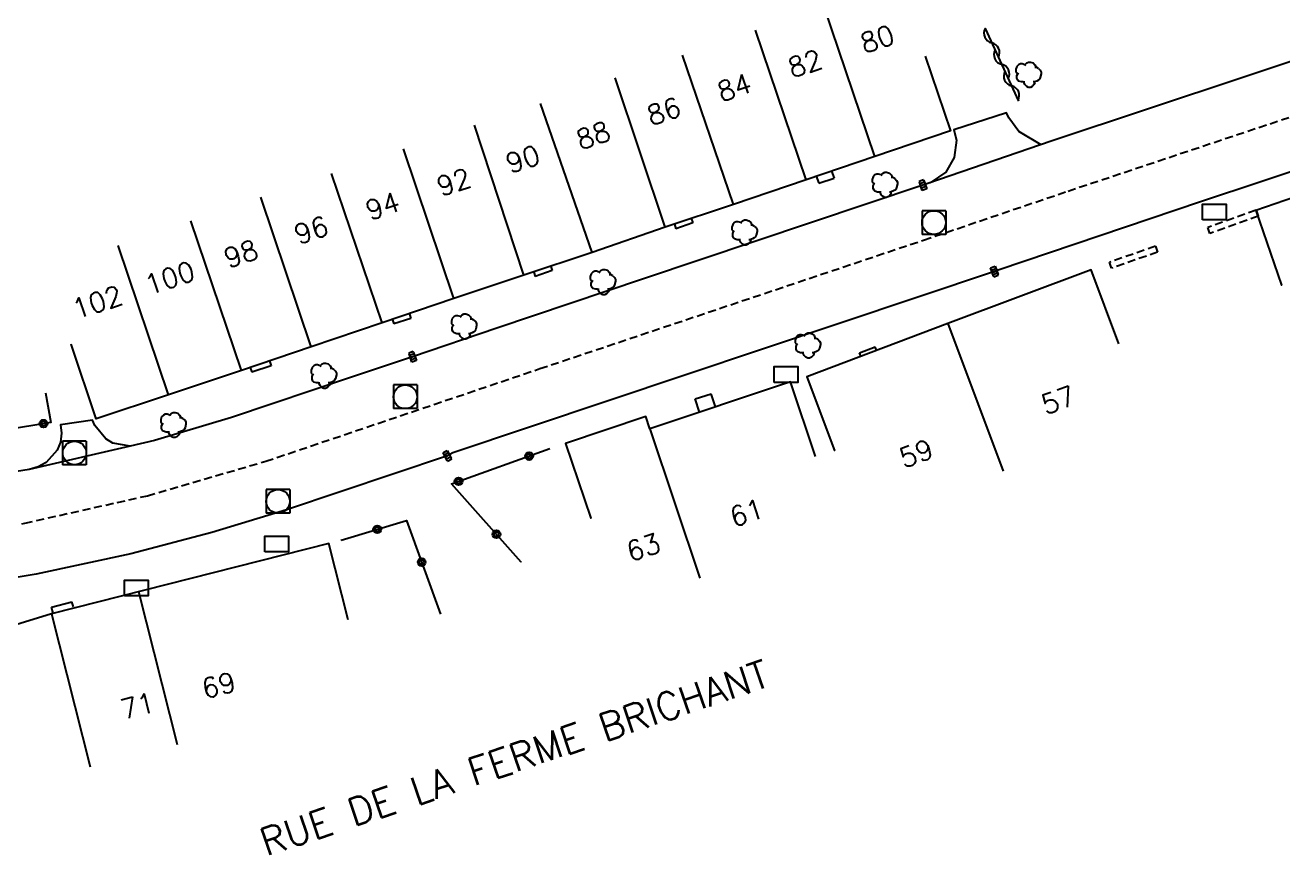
# Model space of a CAD drawing. Header units: millimetres. Extents: x 134000 to 135000, y 131000 to 132000.
# Drawn here: x 134215.9 to 134295.6, y 131293.4 to 131346 of the extents above; entities that cross this region are included whole.
import ezdxf
from ezdxf.enums import TextEntityAlignment as Align

# ---------------------------------------------------------------- set-up
doc = ezdxf.new("R2010")
doc.units = ezdxf.units.MM
doc.linetypes.add('DASHED', pattern=[0.75, 0.5, -0.25])
doc.layers.get('0').update_dxf_attribs({"linetype": 'CONTINUOUS'})
for name, color, linetype in [('W0001', 6, 'DASHED'), ('W0008', 7, 'CONTINUOUS'), ('W0100', 7, 'CONTINUOUS'), ('W0105', 7, 'CONTINUOUS'), ('W0112', 1, 'DASHED'), ('W0300', 7, 'CONTINUOUS'), ('W0310', 3, 'CONTINUOUS'), ('W0322', 7, 'CONTINUOUS'), ('W0400', 7, 'CONTINUOUS'), ('W0420', 7, 'CONTINUOUS'), ('W0989', 7, 'CONTINUOUS'), ('W0991', 7, 'CONTINUOUS'), ('W1102', 7, 'CONTINUOUS'), ('W1471', 7, 'CONTINUOUS')]:
    doc.layers.add(name, color=color, linetype=linetype)
doc.styles.get("Standard").update_dxf_attribs({"font": 'romans.shx', "width": 0.85})

# ---------------------------------------------------------------- blocks, each defined once
blk = doc.blocks.new('T1471')
at = {"color": 0, "linetype": 'Continuous', "flags": 128}
blk.add_lwpolyline([(-0.75, -0.5), (-0.75, 0.5), (0.75, 0.5), (0.75, -0.5), (-0.75, -0.5)], dxfattribs=at)
blk = doc.blocks.new('T400')
for p, q in [((-0.15, 0.3), (0.15, 0.3)), ((-0.15, -0.25), (-0.15, 0.3)), ((-0.15, 0.15), (0.15, 0.15)), ((-0.15, 0), (0.15, 0)), ((0.15, 0.3), (0.15, -0.25)), ((-0.15, -0.15), (0.15, -0.15)), ((-0.15, -0.25), (-0.15, -0.3)), ((-0.15, -0.3), (0.15, -0.3)), ((0.15, -0.3), (0.15, -0.25))]:
    blk.add_line(p, q)
blk = doc.blocks.new('T420')
for p, q in [((0.75, 0.75), (-0.75, 0.75)), ((-0.75, 0.75), (-0.75, -0.75)), ((0.75, 0.75), (0.75, -0.75)), ((0.75, -0.75), (-0.75, -0.75))]:
    blk.add_line(p, q)
blk.add_ellipse((0, 0), major_axis=(-0.53, 0.53), ratio=1, start_param=3.926991, end_param=10.210176)
blk = doc.blocks.new('T300')
for p, q in [((-0.171, 0.743), (-0.057, 0.8)), ((-0.057, 0.8), (0.057, 0.8)), ((0.057, 0.8), (0.229, 0.743)), ((-0.8, 0.514), (-0.857, 0.343)), ((-0.857, 0.343), (-0.857, 0.171)), ((-0.857, 0.171), (-0.743, 0.057)), ((-0.686, 0.629), (-0.8, 0.514)), ((-0.8, -0.057), (-0.743, 0.057)), ((-0.743, 0.057), (-0.686, 0.114)), ((-0.571, 0.686), (-0.686, 0.629)), ((-0.457, 0.686), (-0.571, 0.686)), ((-0.286, 0.629), (-0.457, 0.686)), ((-0.286, 0.629), (-0.171, 0.743)), ((-0.229, 0.571), (-0.286, 0.629)), ((0.229, 0.743), (0.343, 0.629)), ((0.343, 0.629), (0.4, 0.514)), ((0.457, 0.457), (0.343, 0.457)), ((0.4, 0.514), (0.4, 0.457)), ((0.571, 0.4), (0.457, 0.457)), ((0.571, 0.4), (0.686, 0.286)), ((0.686, 0.286), (0.743, 0.171)), ((0.743, 0.057), (0.686, -0.171)), ((0.743, 0.171), (0.743, 0.057)), ((-0.8, -0.171), (-0.8, -0.057)), ((-0.8, -0.229), (-0.8, -0.171)), ((-0.743, -0.343), (-0.8, -0.229)), ((-0.686, -0.4), (-0.743, -0.343)), ((-0.514, -0.457), (-0.686, -0.4)), ((-0.4, -0.457), (-0.514, -0.457)), ((-0.4, -0.457), (-0.343, -0.457)), ((-0.343, -0.457), (-0.343, -0.4)), ((-0.343, -0.514), (-0.343, -0.457)), ((-0.286, -0.629), (-0.343, -0.514)), ((-0.171, -0.743), (-0.286, -0.629)), ((-0.057, -0.8), (-0.171, -0.743)), ((0.171, -0.743), (0.057, -0.8)), ((0.229, -0.686), (0.171, -0.743)), ((0.286, -0.457), (0.229, -0.457)), ((0.286, -0.629), (0.229, -0.686)), ((0.457, -0.4), (0.286, -0.457)), ((0.343, -0.514), (0.286, -0.629)), ((0.343, -0.514), (0.343, -0.457)), ((0.571, -0.343), (0.457, -0.4)), ((0.629, -0.286), (0.571, -0.343)), ((0.686, -0.171), (0.629, -0.286)), ((0.057, -0.8), (-0.057, -0.8))]:
    blk.add_line(p, q)
blk = doc.blocks.new('t322o')
at = {"color": 0, "linetype": 'Continuous'}
for radius in [0.25, 0.15]:
    blk.add_circle((0, 0), radius, dxfattribs=at)
blk = doc.blocks.new('t310o')
at = {"color": 0, "linetype": 'Continuous'}
for centre, start, end in [((-0.5, 0.375), 216.8699, 323.1304), ((0.5, -0.375), 36.8699, 143.1303)]:
    blk.add_arc(centre, 0.625, start, end, dxfattribs=at)

msp = doc.modelspace()

# ---------------------------------------------------------------- linework, layer by layer
at = {"layer": 'W0001'}
msp.add_lwpolyline([(134185.95, 131310.013), (134206.77, 131313.026), (134215.866, 131314.458), (134223.624, 131316.2), (134231.125, 131318.382), (134248.498, 131324.25), (134272.81, 131332.4), (134281.962, 131335.506), (134299.532, 131341.367), (134318.308, 131350.726)], dxfattribs=at)
at = {"layer": 'W0008'}
for points in [[(134303.176, 131347.344), (134301.075, 131345.635), (134299.266, 131344.783), (134280.9, 131338.663), (134273.08, 131335.992), (134272.768, 131335.883), (134255.069, 131329.946), (134245.762, 131326.818), (134240.432, 131324.995), (134236.616, 131323.726), (134228.959, 131321.151), (134224.085, 131319.7), (134222.538, 131319.342), (134216.137, 131317.854), (134204.746, 131316.069), (134204.133, 131315.992), (134200.388, 131315.444), (134194.259, 131314.587), (134190.387, 131314.017), (134185.584, 131313.337)], [(134280.255, 131338.443), (134278.84, 131339.29), (134278.201, 131340.151), (134278.071, 131340.464), (134274.727, 131339.389), (134274.888, 131338.739), (134274.755, 131337.644), (134274.222, 131336.701), (134273.225, 131336.036)], [(134301.954, 131338.667), (134290.36, 131334.821), (134277.606, 131330.522), (134277.299, 131330.406), (134242.986, 131318.916), (134242.635, 131318.729), (134232.431, 131315.31), (134227.705, 131313.859), (134222.571, 131312.508), (134216.586, 131311.222), (134212.635, 131310.562), (134207.027, 131309.708)], [(134222.54, 131319.345), (134221.43, 131319.53), (134220.99, 131319.805), (134220.286, 131320.641), (134220.14, 131320.986), (134218.128, 131320.697), (134218.18, 131320.168), (134218.114, 131319.596), (134217.901, 131319.08), (134217.214, 131318.303), (134216.713, 131318.028), (134216.134, 131317.865)]]:
    msp.add_lwpolyline(points, dxfattribs=at)
at = {"layer": 'W0100'}
for points in [[(134272.915, 131344.058), (134274.516, 131339.321), (134269.72, 131337.7), (134265.358, 131336.226), (134260.767, 131334.66), (134256.438, 131333.208), (134251.808, 131331.603), (134247.474, 131330.182), (134243.039, 131328.696), (134238.501, 131327.157), (134234.005, 131325.644), (134229.599, 131324.144), (134224.954, 131322.585), (134220.375, 131321.064), (134218.799, 131325.81), (134218.799, 131325.81), (134218.799, 131325.81), (134218.799, 131325.81), (134218.799, 131325.81), (134218.799, 131325.81), (134218.799, 131325.81), (134218.799, 131325.81), (134218.799, 131325.81), (134218.799, 131325.81), (134218.799, 131325.81), (134218.799, 131325.81), (134218.799, 131325.81), (134218.799, 131325.81), (134218.799, 131325.81), (134218.799, 131325.81), (134218.799, 131325.81), (134218.799, 131325.81), (134218.799, 131325.81), (134218.799, 131325.81), (134218.799, 131325.81), (134218.799, 131325.81), (134218.799, 131325.81), (134218.799, 131325.81), (134218.799, 131325.81), (134218.799, 131325.81), (134218.799, 131325.81), (134218.799, 131325.81), (134218.799, 131325.81), (134218.799, 131325.81), (134218.799, 131325.81), (134218.799, 131325.81), (134218.799, 131325.81), (134218.799, 131325.81), (134218.799, 131325.81), (134218.799, 131325.81), (134218.799, 131325.81), (134218.799, 131325.81), (134218.799, 131325.81), (134218.799, 131325.81), (134218.799, 131325.81), (134218.799, 131325.81), (134218.799, 131325.81), (134218.799, 131325.81), (134218.799, 131325.81), (134218.799, 131325.81), (134218.799, 131325.81), (134218.799, 131325.81), (134218.799, 131325.81), (134218.799, 131325.81), (134218.799, 131325.81), (134218.799, 131325.81), (134218.799, 131325.81), (134218.799, 131325.81), (134218.799, 131325.81), (134218.799, 131325.81), (134218.799, 131325.81), (134218.799, 131325.81), (134218.799, 131325.81), (134218.799, 131325.81), (134218.799, 131325.81), (134218.799, 131325.81), (134218.799, 131325.81), (134218.799, 131325.81), (134218.799, 131325.81), (134218.799, 131325.81), (134218.799, 131325.81), (134218.799, 131325.81), (134218.799, 131325.81), (134218.799, 131325.81), (134218.799, 131325.81), (134218.799, 131325.81), (134218.799, 131325.81), (134218.799, 131325.81), (134218.799, 131325.81), (134218.799, 131325.81), (134218.799, 131325.81), (134218.799, 131325.81), (134218.799, 131325.81), (134218.799, 131325.81), (134218.799, 131325.81), (134218.799, 131325.81), (134218.799, 131325.81), (134218.799, 131325.81), (134218.799, 131325.81), (134218.799, 131325.81), (134218.799, 131325.81), (134218.799, 131325.81), (134218.799, 131325.81), (134218.799, 131325.81), (134218.799, 131325.81), (134218.799, 131325.81), (134218.799, 131325.81), (134218.799, 131325.81), (134218.799, 131325.81), (134218.799, 131325.81), (134218.799, 131325.81), (134218.799, 131325.81), (134218.799, 131325.81), (134218.799, 131325.81), (134218.799, 131325.81), (134218.799, 131325.81), (134218.799, 131325.81), (134218.799, 131325.81), (134218.799, 131325.81), (134218.799, 131325.81)], [(134298.151, 131335.745), (134293.87, 131334.281), (134295.488, 131329.55), (134295.488, 131329.55), (134295.488, 131329.55), (134295.488, 131329.55), (134295.488, 131329.55), (134295.488, 131329.55), (134295.488, 131329.55), (134295.488, 131329.55), (134295.488, 131329.55), (134295.488, 131329.55), (134295.488, 131329.55), (134295.488, 131329.55), (134295.488, 131329.55), (134295.488, 131329.55), (134295.488, 131329.55), (134295.488, 131329.55), (134295.488, 131329.55), (134295.488, 131329.55), (134295.488, 131329.55), (134295.488, 131329.55), (134295.488, 131329.55), (134295.488, 131329.55), (134295.488, 131329.55), (134295.488, 131329.55), (134295.488, 131329.55), (134295.488, 131329.55), (134295.488, 131329.55), (134295.488, 131329.55), (134295.488, 131329.55), (134295.488, 131329.55), (134295.488, 131329.55), (134295.488, 131329.55), (134295.488, 131329.55), (134295.488, 131329.55), (134295.488, 131329.55), (134295.488, 131329.55), (134295.488, 131329.55), (134295.488, 131329.55), (134295.488, 131329.55), (134295.488, 131329.55), (134295.488, 131329.55), (134295.488, 131329.55), (134295.488, 131329.55), (134295.488, 131329.55), (134295.488, 131329.55), (134295.488, 131329.55), (134295.488, 131329.55), (134295.488, 131329.55), (134295.488, 131329.55), (134295.488, 131329.55), (134295.488, 131329.55), (134295.488, 131329.55), (134295.488, 131329.55), (134295.488, 131329.55), (134295.488, 131329.55), (134295.488, 131329.55), (134295.488, 131329.55), (134295.488, 131329.55), (134295.488, 131329.55), (134295.488, 131329.55), (134295.488, 131329.55), (134295.488, 131329.55), (134295.488, 131329.55), (134295.488, 131329.55), (134295.488, 131329.55), (134295.488, 131329.55), (134295.488, 131329.55), (134295.488, 131329.55), (134295.488, 131329.55), (134295.488, 131329.55), (134295.488, 131329.55), (134295.488, 131329.55), (134295.488, 131329.55), (134295.488, 131329.55), (134295.488, 131329.55), (134295.488, 131329.55), (134295.488, 131329.55), (134295.488, 131329.55), (134295.488, 131329.55), (134295.488, 131329.55), (134295.488, 131329.55), (134295.488, 131329.55), (134295.488, 131329.55), (134295.488, 131329.55), (134295.488, 131329.55), (134295.488, 131329.55), (134295.488, 131329.55), (134295.488, 131329.55), (134295.488, 131329.55), (134295.488, 131329.55), (134295.488, 131329.55), (134295.488, 131329.55), (134295.488, 131329.55), (134295.488, 131329.55), (134295.488, 131329.55), (134295.488, 131329.55), (134295.488, 131329.55), (134295.488, 131329.55), (134295.488, 131329.55), (134295.488, 131329.55), (134295.488, 131329.55), (134295.488, 131329.55), (134295.488, 131329.55), (134295.488, 131329.55), (134295.488, 131329.55), (134295.488, 131329.55), (134295.488, 131329.55), (134295.488, 131329.55), (134295.488, 131329.55), (134295.488, 131329.55), (134295.488, 131329.55), (134295.488, 131329.55), (134295.488, 131329.55)], [(134285.176, 131325.831), (134283.423, 131330.513), (134274.341, 131327.112), (134265.402, 131323.739), (134267.168, 131319.061), (134267.168, 131319.061), (134267.168, 131319.061), (134267.168, 131319.061), (134267.168, 131319.061), (134267.168, 131319.061), (134267.168, 131319.061), (134267.168, 131319.061), (134267.168, 131319.061), (134267.168, 131319.061), (134267.168, 131319.061), (134267.168, 131319.061), (134267.168, 131319.061), (134267.168, 131319.061), (134267.168, 131319.061), (134267.168, 131319.061), (134267.168, 131319.061), (134267.168, 131319.061), (134267.168, 131319.061), (134267.168, 131319.061), (134267.168, 131319.061), (134267.168, 131319.061), (134267.168, 131319.061), (134267.168, 131319.061), (134267.168, 131319.061), (134267.168, 131319.061), (134267.168, 131319.061), (134267.168, 131319.061), (134267.168, 131319.061), (134267.168, 131319.061), (134267.168, 131319.061), (134267.168, 131319.061), (134267.168, 131319.061), (134267.168, 131319.061), (134267.168, 131319.061), (134267.168, 131319.061), (134267.168, 131319.061), (134267.168, 131319.061), (134267.168, 131319.061), (134267.168, 131319.061), (134267.168, 131319.061), (134267.168, 131319.061), (134267.168, 131319.061), (134267.168, 131319.061), (134267.168, 131319.061), (134267.168, 131319.061), (134267.168, 131319.061), (134267.168, 131319.061), (134267.168, 131319.061), (134267.168, 131319.061), (134267.168, 131319.061), (134267.168, 131319.061), (134267.168, 131319.061), (134267.168, 131319.061), (134267.168, 131319.061), (134267.168, 131319.061), (134267.168, 131319.061), (134267.168, 131319.061), (134267.168, 131319.061), (134267.168, 131319.061), (134267.168, 131319.061), (134267.168, 131319.061), (134267.168, 131319.061), (134267.168, 131319.061), (134267.168, 131319.061), (134267.168, 131319.061), (134267.168, 131319.061), (134267.168, 131319.061), (134267.168, 131319.061), (134267.168, 131319.061), (134267.168, 131319.061), (134267.168, 131319.061), (134267.168, 131319.061), (134267.168, 131319.061), (134267.168, 131319.061), (134267.168, 131319.061), (134267.168, 131319.061), (134267.168, 131319.061), (134267.168, 131319.061), (134267.168, 131319.061), (134267.168, 131319.061), (134267.168, 131319.061), (134267.168, 131319.061), (134267.168, 131319.061), (134267.168, 131319.061), (134267.168, 131319.061), (134267.168, 131319.061), (134267.168, 131319.061), (134267.168, 131319.061), (134267.168, 131319.061), (134267.168, 131319.061), (134267.168, 131319.061), (134267.168, 131319.061), (134267.168, 131319.061), (134267.168, 131319.061), (134267.168, 131319.061), (134267.168, 131319.061), (134267.168, 131319.061), (134267.168, 131319.061), (134267.168, 131319.061), (134267.168, 131319.061), (134267.168, 131319.061), (134267.168, 131319.061), (134267.168, 131319.061), (134267.168, 131319.061), (134267.168, 131319.061), (134267.168, 131319.061), (134267.168, 131319.061), (134267.168, 131319.061), (134267.168, 131319.061), (134267.168, 131319.061), (134267.168, 131319.061), (134267.168, 131319.061), (134267.168, 131319.061), (134267.168, 131319.061), (134267.168, 131319.061)], [(134265.965, 131318.682), (134264.381, 131323.424), (134255.462, 131320.445), (134255.207, 131321.225), (134250.118, 131319.51), (134251.715, 131314.771), (134251.715, 131314.771), (134251.715, 131314.771), (134251.715, 131314.771), (134251.715, 131314.771), (134251.715, 131314.771), (134251.715, 131314.771), (134251.715, 131314.771), (134251.715, 131314.771), (134251.715, 131314.771), (134251.715, 131314.771), (134251.715, 131314.771), (134251.715, 131314.771), (134251.715, 131314.771), (134251.715, 131314.771), (134251.715, 131314.771), (134251.715, 131314.771), (134251.715, 131314.771), (134251.715, 131314.771), (134251.715, 131314.771), (134251.715, 131314.771), (134251.715, 131314.771), (134251.715, 131314.771), (134251.715, 131314.771), (134251.715, 131314.771), (134251.715, 131314.771), (134251.715, 131314.771), (134251.715, 131314.771), (134251.715, 131314.771), (134251.715, 131314.771), (134251.715, 131314.771), (134251.715, 131314.771), (134251.715, 131314.771), (134251.715, 131314.771), (134251.715, 131314.771), (134251.715, 131314.771), (134251.715, 131314.771), (134251.715, 131314.771), (134251.715, 131314.771), (134251.715, 131314.771), (134251.715, 131314.771), (134251.715, 131314.771), (134251.715, 131314.771), (134251.715, 131314.771), (134251.715, 131314.771), (134251.715, 131314.771), (134251.715, 131314.771), (134251.715, 131314.771), (134251.715, 131314.771), (134251.715, 131314.771), (134251.715, 131314.771), (134251.715, 131314.771), (134251.715, 131314.771), (134251.715, 131314.771), (134251.715, 131314.771), (134251.715, 131314.771), (134251.715, 131314.771), (134251.715, 131314.771), (134251.715, 131314.771), (134251.715, 131314.771), (134251.715, 131314.771), (134251.715, 131314.771), (134251.715, 131314.771), (134251.715, 131314.771), (134251.715, 131314.771), (134251.715, 131314.771), (134251.715, 131314.771), (134251.715, 131314.771), (134251.715, 131314.771), (134251.715, 131314.771), (134251.715, 131314.771), (134251.715, 131314.771), (134251.715, 131314.771), (134251.715, 131314.771), (134251.715, 131314.771), (134251.715, 131314.771), (134251.715, 131314.771), (134251.715, 131314.771), (134251.715, 131314.771), (134251.715, 131314.771), (134251.715, 131314.771), (134251.715, 131314.771), (134251.715, 131314.771), (134251.715, 131314.771), (134251.715, 131314.771), (134251.715, 131314.771), (134251.715, 131314.771), (134251.715, 131314.771), (134251.715, 131314.771), (134251.715, 131314.771), (134251.715, 131314.771), (134251.715, 131314.771), (134251.715, 131314.771), (134251.715, 131314.771), (134251.715, 131314.771), (134251.715, 131314.771), (134251.715, 131314.771), (134251.715, 131314.771), (134251.715, 131314.771), (134251.715, 131314.771), (134251.715, 131314.771), (134251.715, 131314.771), (134251.715, 131314.771), (134251.715, 131314.771), (134251.715, 131314.771), (134251.715, 131314.771), (134251.715, 131314.771), (134251.715, 131314.771), (134251.715, 131314.771), (134251.715, 131314.771), (134251.715, 131314.771), (134251.715, 131314.771), (134251.715, 131314.771), (134251.715, 131314.771), (134251.715, 131314.771)], [(134236.344, 131308.331), (134235.114, 131313.178), (134217.549, 131308.716), (134212.801, 131307.254), (134208.89, 131306.699), (134203.516, 131306.006), (134198.398, 131305.412), (134195.145, 131305.228), (134190.34, 131304.933)]]:
    msp.add_lwpolyline(points, dxfattribs=at)
at = {"layer": 'W0105'}
for p, q in [((134266.978, 131336.773), (134267.135, 131336.321)), ((134266.01, 131336.446), (134266.161, 131336.01)), ((134266.161, 131336.01), (134267.135, 131336.321)), ((134258.088, 131333.78), (134258.187, 131333.496)), ((134257.018, 131333.409), (134257.117, 131333.122)), ((134258.187, 131333.496), (134257.117, 131333.122)), ((134248.111, 131330.357), (134248.198, 131330.098)), ((134249.265, 131330.48), (134248.198, 131330.098)), ((134249.185, 131330.718), (134249.265, 131330.48)), ((134239.16, 131327.353), (134239.246, 131327.096)), ((134240.326, 131327.427), (134239.246, 131327.096)), ((134240.23, 131327.712), (134240.326, 131327.427)), ((134268.75, 131325.247), (134269.749, 131325.625)), ((134269.83, 131325.41), (134269.749, 131325.625)), ((134268.831, 131325.033), (134268.75, 131325.247)), ((134230.144, 131324.327), (134230.244, 131324.028)), ((134231.467, 131324.432), (134230.244, 131324.028)), ((134231.365, 131324.737), (134231.467, 131324.432)), ((134258.328, 131322.338), (134259.342, 131322.65)), ((134259.615, 131321.832), (134259.342, 131322.65)), ((134258.609, 131321.496), (134258.328, 131322.338)), ((134217.546, 131309.135), (134218.846, 131309.476)), ((134217.664, 131308.751), (134217.546, 131309.135)), ((134218.947, 131309.147), (134218.846, 131309.476))]:
    msp.add_line(p, q, dxfattribs=at)
at = {"layer": 'W0112'}
for points in [[(134293.875, 131334.29), (134290.82, 131333.189), (134290.82, 131333.189), (134290.82, 131333.189), (134290.82, 131333.189), (134290.82, 131333.189), (134290.82, 131333.189), (134290.82, 131333.189), (134290.82, 131333.189), (134290.82, 131333.189), (134290.82, 131333.189), (134290.82, 131333.189), (134290.82, 131333.189), (134290.82, 131333.189), (134290.82, 131333.189), (134290.82, 131333.189), (134290.82, 131333.189), (134290.82, 131333.189), (134290.82, 131333.189), (134290.82, 131333.189), (134290.82, 131333.189), (134290.82, 131333.189), (134290.82, 131333.189), (134290.82, 131333.189), (134290.82, 131333.189), (134290.82, 131333.189), (134290.82, 131333.189), (134290.82, 131333.189), (134290.82, 131333.189), (134290.82, 131333.189), (134290.82, 131333.189), (134290.82, 131333.189), (134290.82, 131333.189), (134290.82, 131333.189), (134290.82, 131333.189), (134290.82, 131333.189), (134290.82, 131333.189), (134290.82, 131333.189), (134290.82, 131333.189), (134290.82, 131333.189), (134290.82, 131333.189), (134290.82, 131333.189), (134290.82, 131333.189), (134290.82, 131333.189), (134290.82, 131333.189), (134290.82, 131333.189), (134290.82, 131333.189), (134290.82, 131333.189), (134290.82, 131333.189), (134290.82, 131333.189), (134290.82, 131333.189), (134290.82, 131333.189), (134290.82, 131333.189), (134290.82, 131333.189), (134290.82, 131333.189), (134290.82, 131333.189), (134290.82, 131333.189), (134290.82, 131333.189), (134290.82, 131333.189), (134290.82, 131333.189), (134290.82, 131333.189), (134290.82, 131333.189), (134290.82, 131333.189), (134290.82, 131333.189), (134290.82, 131333.189), (134290.82, 131333.189), (134290.82, 131333.189), (134290.82, 131333.189), (134290.82, 131333.189), (134290.82, 131333.189), (134290.82, 131333.189), (134290.82, 131333.189), (134290.82, 131333.189), (134290.82, 131333.189), (134290.82, 131333.189), (134290.82, 131333.189), (134290.82, 131333.189), (134290.82, 131333.189), (134290.82, 131333.189), (134290.82, 131333.189), (134290.82, 131333.189), (134290.82, 131333.189), (134290.82, 131333.189), (134290.82, 131333.189), (134290.82, 131333.189), (134290.82, 131333.189), (134290.82, 131333.189), (134290.82, 131333.189), (134290.82, 131333.189), (134290.82, 131333.189), (134290.82, 131333.189), (134290.82, 131333.189), (134290.82, 131333.189), (134290.82, 131333.189), (134290.82, 131333.189), (134290.82, 131333.189), (134290.82, 131333.189), (134290.82, 131333.189), (134290.82, 131333.189), (134290.82, 131333.189), (134290.82, 131333.189), (134290.82, 131333.189), (134290.82, 131333.189), (134290.82, 131333.189), (134290.82, 131333.189), (134290.82, 131333.189), (134290.82, 131333.189), (134290.82, 131333.189), (134290.82, 131333.189), (134290.82, 131333.189), (134290.82, 131333.189), (134290.82, 131333.189), (134290.82, 131333.189), (134290.82, 131333.189), (134290.82, 131333.189), (134290.82, 131333.189), (134290.82, 131333.189), (134290.82, 131333.189), (134290.82, 131333.189), (134290.82, 131333.189)], [(134293.875, 131334.29), (134294.011, 131333.914), (134290.956, 131332.813), (134290.82, 131333.189), (134290.82, 131333.189), (134290.82, 131333.189), (134290.82, 131333.189), (134290.82, 131333.189), (134290.82, 131333.189), (134290.82, 131333.189), (134290.82, 131333.189), (134290.82, 131333.189), (134290.82, 131333.189), (134290.82, 131333.189), (134290.82, 131333.189), (134290.82, 131333.189), (134290.82, 131333.189), (134290.82, 131333.189), (134290.82, 131333.189), (134290.82, 131333.189), (134290.82, 131333.189), (134290.82, 131333.189), (134290.82, 131333.189), (134290.82, 131333.189), (134290.82, 131333.189), (134290.82, 131333.189), (134290.82, 131333.189), (134290.82, 131333.189), (134290.82, 131333.189), (134290.82, 131333.189), (134290.82, 131333.189), (134290.82, 131333.189), (134290.82, 131333.189), (134290.82, 131333.189), (134290.82, 131333.189), (134290.82, 131333.189), (134290.82, 131333.189), (134290.82, 131333.189), (134290.82, 131333.189), (134290.82, 131333.189), (134290.82, 131333.189), (134290.82, 131333.189), (134290.82, 131333.189), (134290.82, 131333.189), (134290.82, 131333.189), (134290.82, 131333.189), (134290.82, 131333.189), (134290.82, 131333.189), (134290.82, 131333.189), (134290.82, 131333.189), (134290.82, 131333.189), (134290.82, 131333.189), (134290.82, 131333.189), (134290.82, 131333.189), (134290.82, 131333.189), (134290.82, 131333.189), (134290.82, 131333.189), (134290.82, 131333.189), (134290.82, 131333.189), (134290.82, 131333.189), (134290.82, 131333.189), (134290.82, 131333.189), (134290.82, 131333.189), (134290.82, 131333.189), (134290.82, 131333.189), (134290.82, 131333.189), (134290.82, 131333.189), (134290.82, 131333.189), (134290.82, 131333.189), (134290.82, 131333.189), (134290.82, 131333.189), (134290.82, 131333.189), (134290.82, 131333.189), (134290.82, 131333.189), (134290.82, 131333.189), (134290.82, 131333.189), (134290.82, 131333.189), (134290.82, 131333.189), (134290.82, 131333.189), (134290.82, 131333.189), (134290.82, 131333.189), (134290.82, 131333.189), (134290.82, 131333.189), (134290.82, 131333.189), (134290.82, 131333.189), (134290.82, 131333.189), (134290.82, 131333.189), (134290.82, 131333.189), (134290.82, 131333.189), (134290.82, 131333.189), (134290.82, 131333.189), (134290.82, 131333.189), (134290.82, 131333.189), (134290.82, 131333.189), (134290.82, 131333.189), (134290.82, 131333.189), (134290.82, 131333.189), (134290.82, 131333.189), (134290.82, 131333.189), (134290.82, 131333.189), (134290.82, 131333.189), (134290.82, 131333.189), (134290.82, 131333.189), (134290.82, 131333.189), (134290.82, 131333.189), (134290.82, 131333.189), (134290.82, 131333.189), (134290.82, 131333.189), (134290.82, 131333.189), (134290.82, 131333.189), (134290.82, 131333.189), (134290.82, 131333.189), (134290.82, 131333.189), (134290.82, 131333.189), (134290.82, 131333.189), (134290.82, 131333.189), (134290.82, 131333.189), (134290.82, 131333.189), (134290.82, 131333.189), (134290.82, 131333.189)], [(134287.503, 131332.011), (134284.594, 131330.996), (134284.594, 131330.996), (134284.594, 131330.996), (134284.594, 131330.996), (134284.594, 131330.996), (134284.594, 131330.996), (134284.594, 131330.996), (134284.594, 131330.996), (134284.594, 131330.996), (134284.594, 131330.996), (134284.594, 131330.996), (134284.594, 131330.996), (134284.594, 131330.996), (134284.594, 131330.996), (134284.594, 131330.996), (134284.594, 131330.996), (134284.594, 131330.996), (134284.594, 131330.996), (134284.594, 131330.996), (134284.594, 131330.996), (134284.594, 131330.996), (134284.594, 131330.996), (134284.594, 131330.996), (134284.594, 131330.996), (134284.594, 131330.996), (134284.594, 131330.996), (134284.594, 131330.996), (134284.594, 131330.996), (134284.594, 131330.996), (134284.594, 131330.996), (134284.594, 131330.996), (134284.594, 131330.996), (134284.594, 131330.996), (134284.594, 131330.996), (134284.594, 131330.996), (134284.594, 131330.996), (134284.594, 131330.996), (134284.594, 131330.996), (134284.594, 131330.996), (134284.594, 131330.996), (134284.594, 131330.996), (134284.594, 131330.996), (134284.594, 131330.996), (134284.594, 131330.996), (134284.594, 131330.996), (134284.594, 131330.996), (134284.594, 131330.996), (134284.594, 131330.996), (134284.594, 131330.996), (134284.594, 131330.996), (134284.594, 131330.996), (134284.594, 131330.996), (134284.594, 131330.996), (134284.594, 131330.996), (134284.594, 131330.996), (134284.594, 131330.996), (134284.594, 131330.996), (134284.594, 131330.996), (134284.594, 131330.996), (134284.594, 131330.996), (134284.594, 131330.996), (134284.594, 131330.996), (134284.594, 131330.996), (134284.594, 131330.996), (134284.594, 131330.996), (134284.594, 131330.996), (134284.594, 131330.996), (134284.594, 131330.996), (134284.594, 131330.996), (134284.594, 131330.996), (134284.594, 131330.996), (134284.594, 131330.996), (134284.594, 131330.996), (134284.594, 131330.996), (134284.594, 131330.996), (134284.594, 131330.996), (134284.594, 131330.996), (134284.594, 131330.996), (134284.594, 131330.996), (134284.594, 131330.996), (134284.594, 131330.996), (134284.594, 131330.996), (134284.594, 131330.996), (134284.594, 131330.996), (134284.594, 131330.996), (134284.594, 131330.996), (134284.594, 131330.996), (134284.594, 131330.996), (134284.594, 131330.996), (134284.594, 131330.996), (134284.594, 131330.996), (134284.594, 131330.996), (134284.594, 131330.996), (134284.594, 131330.996), (134284.594, 131330.996), (134284.594, 131330.996), (134284.594, 131330.996), (134284.594, 131330.996), (134284.594, 131330.996), (134284.594, 131330.996), (134284.594, 131330.996), (134284.594, 131330.996), (134284.594, 131330.996), (134284.594, 131330.996), (134284.594, 131330.996), (134284.594, 131330.996), (134284.594, 131330.996), (134284.594, 131330.996), (134284.594, 131330.996), (134284.594, 131330.996), (134284.594, 131330.996), (134284.594, 131330.996), (134284.594, 131330.996), (134284.594, 131330.996), (134284.594, 131330.996), (134284.594, 131330.996), (134284.594, 131330.996), (134284.594, 131330.996), (134284.594, 131330.996)], [(134287.503, 131332.011), (134287.635, 131331.634), (134284.726, 131330.618), (134284.594, 131330.996), (134284.594, 131330.996), (134284.594, 131330.996), (134284.594, 131330.996), (134284.594, 131330.996), (134284.594, 131330.996), (134284.594, 131330.996), (134284.594, 131330.996), (134284.594, 131330.996), (134284.594, 131330.996), (134284.594, 131330.996), (134284.594, 131330.996), (134284.594, 131330.996), (134284.594, 131330.996), (134284.594, 131330.996), (134284.594, 131330.996), (134284.594, 131330.996), (134284.594, 131330.996), (134284.594, 131330.996), (134284.594, 131330.996), (134284.594, 131330.996), (134284.594, 131330.996), (134284.594, 131330.996), (134284.594, 131330.996), (134284.594, 131330.996), (134284.594, 131330.996), (134284.594, 131330.996), (134284.594, 131330.996), (134284.594, 131330.996), (134284.594, 131330.996), (134284.594, 131330.996), (134284.594, 131330.996), (134284.594, 131330.996), (134284.594, 131330.996), (134284.594, 131330.996), (134284.594, 131330.996), (134284.594, 131330.996), (134284.594, 131330.996), (134284.594, 131330.996), (134284.594, 131330.996), (134284.594, 131330.996), (134284.594, 131330.996), (134284.594, 131330.996), (134284.594, 131330.996), (134284.594, 131330.996), (134284.594, 131330.996), (134284.594, 131330.996), (134284.594, 131330.996), (134284.594, 131330.996), (134284.594, 131330.996), (134284.594, 131330.996), (134284.594, 131330.996), (134284.594, 131330.996), (134284.594, 131330.996), (134284.594, 131330.996), (134284.594, 131330.996), (134284.594, 131330.996), (134284.594, 131330.996), (134284.594, 131330.996), (134284.594, 131330.996), (134284.594, 131330.996), (134284.594, 131330.996), (134284.594, 131330.996), (134284.594, 131330.996), (134284.594, 131330.996), (134284.594, 131330.996), (134284.594, 131330.996), (134284.594, 131330.996), (134284.594, 131330.996), (134284.594, 131330.996), (134284.594, 131330.996), (134284.594, 131330.996), (134284.594, 131330.996), (134284.594, 131330.996), (134284.594, 131330.996), (134284.594, 131330.996), (134284.594, 131330.996), (134284.594, 131330.996), (134284.594, 131330.996), (134284.594, 131330.996), (134284.594, 131330.996), (134284.594, 131330.996), (134284.594, 131330.996), (134284.594, 131330.996), (134284.594, 131330.996), (134284.594, 131330.996), (134284.594, 131330.996), (134284.594, 131330.996), (134284.594, 131330.996), (134284.594, 131330.996), (134284.594, 131330.996), (134284.594, 131330.996), (134284.594, 131330.996), (134284.594, 131330.996), (134284.594, 131330.996), (134284.594, 131330.996), (134284.594, 131330.996), (134284.594, 131330.996), (134284.594, 131330.996), (134284.594, 131330.996), (134284.594, 131330.996), (134284.594, 131330.996), (134284.594, 131330.996), (134284.594, 131330.996), (134284.594, 131330.996), (134284.594, 131330.996), (134284.594, 131330.996), (134284.594, 131330.996), (134284.594, 131330.996), (134284.594, 131330.996), (134284.594, 131330.996), (134284.594, 131330.996), (134284.594, 131330.996), (134284.594, 131330.996), (134284.594, 131330.996), (134284.594, 131330.996), (134284.594, 131330.996)]]:
    msp.add_lwpolyline(points, dxfattribs=at)
at = {"layer": 'W0310'}
for points in [[(134276.711, 131345.813), (134276.711, 131345.813), (134276.711, 131345.813), (134276.711, 131345.813), (134276.711, 131345.813), (134276.711, 131345.813), (134276.711, 131345.813), (134276.711, 131345.813), (134276.711, 131345.813), (134276.711, 131345.813), (134276.711, 131345.813), (134276.711, 131345.813), (134276.711, 131345.813), (134276.711, 131345.813), (134276.711, 131345.813), (134276.711, 131345.813), (134276.711, 131345.813), (134276.711, 131345.813), (134276.711, 131345.813), (134276.711, 131345.813), (134276.711, 131345.813), (134276.711, 131345.813), (134276.711, 131345.813), (134276.711, 131345.813), (134276.711, 131345.813), (134276.711, 131345.813), (134276.711, 131345.813), (134276.711, 131345.813), (134276.711, 131345.813), (134276.711, 131345.813), (134276.711, 131345.813), (134276.711, 131345.813), (134276.711, 131345.813), (134276.711, 131345.813), (134276.711, 131345.813), (134276.711, 131345.813), (134276.711, 131345.813), (134276.711, 131345.813), (134276.711, 131345.813), (134276.711, 131345.813), (134276.711, 131345.813), (134276.711, 131345.813), (134276.711, 131345.813), (134276.711, 131345.813), (134276.711, 131345.813), (134276.711, 131345.813), (134276.711, 131345.813), (134276.711, 131345.813), (134276.711, 131345.813), (134276.711, 131345.813), (134276.711, 131345.813), (134276.711, 131345.813), (134276.711, 131345.813), (134276.711, 131345.813), (134276.711, 131345.813), (134276.711, 131345.813), (134276.711, 131345.813), (134276.711, 131345.813), (134276.711, 131345.813), (134276.711, 131345.813), (134276.711, 131345.813), (134276.711, 131345.813), (134276.711, 131345.813), (134276.711, 131345.813), (134276.711, 131345.813), (134276.711, 131345.813), (134276.711, 131345.813), (134276.711, 131345.813), (134276.711, 131345.813), (134276.711, 131345.813), (134276.711, 131345.813), (134276.711, 131345.813), (134276.711, 131345.813), (134276.711, 131345.813), (134276.711, 131345.813), (134276.711, 131345.813), (134276.711, 131345.813), (134276.711, 131345.813), (134276.711, 131345.813), (134276.711, 131345.813), (134276.711, 131345.813), (134276.711, 131345.813), (134276.711, 131345.813), (134276.711, 131345.813), (134276.711, 131345.813), (134276.711, 131345.813), (134276.711, 131345.813), (134276.711, 131345.813), (134276.711, 131345.813), (134276.711, 131345.813), (134276.711, 131345.813), (134276.711, 131345.813), (134276.711, 131345.813), (134276.711, 131345.813), (134276.711, 131345.813), (134276.711, 131345.813), (134276.711, 131345.813), (134276.711, 131345.813), (134276.711, 131345.813), (134276.711, 131345.813), (134276.711, 131345.813)], [(134276.711, 131345.813), (134276.711, 131345.813), (134276.711, 131345.813), (134276.711, 131345.813), (134276.711, 131345.813), (134276.711, 131345.813), (134276.711, 131345.813), (134276.711, 131345.813), (134276.711, 131345.813), (134276.711, 131345.813), (134276.711, 131345.813), (134276.711, 131345.813), (134276.711, 131345.813), (134276.711, 131345.813), (134276.711, 131345.813), (134276.711, 131345.813), (134276.711, 131345.813), (134276.711, 131345.813), (134276.711, 131345.813), (134278.822, 131341.213)]]:
    msp.add_lwpolyline(points, dxfattribs=at)
at = {"layer": 'W0322'}
for points in [[(134217.164, 131322.711), (134217.513, 131320.847), (134214.569, 131320.349)], [(134247.318, 131311.98), (134247.318, 131311.98), (134247.318, 131311.98), (134247.318, 131311.98), (134247.318, 131311.98), (134247.318, 131311.98), (134247.318, 131311.98), (134247.318, 131311.98), (134247.318, 131311.98), (134247.318, 131311.98), (134247.318, 131311.98), (134247.318, 131311.98), (134247.318, 131311.98), (134247.318, 131311.98), (134247.318, 131311.98), (134247.318, 131311.98), (134247.318, 131311.98), (134247.318, 131311.98), (134242.898, 131316.951), (134249.126, 131319.18)], [(134235.913, 131313.389), (134235.913, 131313.389), (134235.913, 131313.389), (134235.913, 131313.389), (134235.913, 131313.389), (134235.913, 131313.389), (134235.913, 131313.389), (134235.913, 131313.389), (134235.913, 131313.389), (134235.913, 131313.389), (134235.913, 131313.389), (134235.913, 131313.389), (134235.913, 131313.389), (134235.913, 131313.389), (134235.913, 131313.389), (134235.913, 131313.389), (134235.913, 131313.389), (134235.913, 131313.389), (134240.054, 131314.625), (134242.199, 131308.684)], [(134235.913, 131313.389), (134235.913, 131313.389), (134235.913, 131313.389), (134235.913, 131313.389), (134235.913, 131313.389), (134235.913, 131313.389), (134235.913, 131313.389), (134235.913, 131313.389), (134235.913, 131313.389), (134235.913, 131313.389), (134235.913, 131313.389), (134235.913, 131313.389), (134235.913, 131313.389), (134235.913, 131313.389), (134235.913, 131313.389), (134235.913, 131313.389), (134235.913, 131313.389), (134235.913, 131313.389), (134235.913, 131313.389), (134235.913, 131313.389), (134235.913, 131313.389), (134235.913, 131313.389), (134235.913, 131313.389), (134235.913, 131313.389), (134235.913, 131313.389), (134235.913, 131313.389), (134235.913, 131313.389), (134235.913, 131313.389), (134235.913, 131313.389), (134235.913, 131313.389), (134235.913, 131313.389), (134235.913, 131313.389), (134235.913, 131313.389), (134235.913, 131313.389), (134235.913, 131313.389), (134235.913, 131313.389), (134235.913, 131313.389), (134235.913, 131313.389), (134235.913, 131313.389), (134235.913, 131313.389), (134235.913, 131313.389), (134235.913, 131313.389), (134235.913, 131313.389), (134235.913, 131313.389), (134235.913, 131313.389), (134235.913, 131313.389), (134235.913, 131313.389), (134235.913, 131313.389), (134235.913, 131313.389), (134235.913, 131313.389), (134235.913, 131313.389), (134235.913, 131313.389), (134235.913, 131313.389), (134235.913, 131313.389), (134235.913, 131313.389), (134235.913, 131313.389), (134235.913, 131313.389), (134235.913, 131313.389), (134235.913, 131313.389), (134235.913, 131313.389), (134235.913, 131313.389), (134235.913, 131313.389), (134235.913, 131313.389), (134235.913, 131313.389), (134235.913, 131313.389), (134235.913, 131313.389), (134235.913, 131313.389), (134235.913, 131313.389), (134235.913, 131313.389), (134235.913, 131313.389), (134235.913, 131313.389), (134235.913, 131313.389), (134235.913, 131313.389), (134235.913, 131313.389), (134235.913, 131313.389), (134235.913, 131313.389), (134235.913, 131313.389), (134235.913, 131313.389), (134235.913, 131313.389), (134235.913, 131313.389), (134235.913, 131313.389), (134235.913, 131313.389), (134235.913, 131313.389), (134235.913, 131313.389), (134235.913, 131313.389), (134235.913, 131313.389), (134235.913, 131313.389), (134235.913, 131313.389), (134235.913, 131313.389), (134235.913, 131313.389), (134235.913, 131313.389), (134235.913, 131313.389), (134235.913, 131313.389), (134235.913, 131313.389), (134235.913, 131313.389), (134235.913, 131313.389), (134235.913, 131313.389), (134235.913, 131313.389), (134235.913, 131313.389), (134235.913, 131313.389), (134235.913, 131313.389)], [(134247.318, 131311.98), (134247.318, 131311.98), (134247.318, 131311.98), (134247.318, 131311.98), (134247.318, 131311.98), (134247.318, 131311.98), (134247.318, 131311.98), (134247.318, 131311.98), (134247.318, 131311.98), (134247.318, 131311.98), (134247.318, 131311.98), (134247.318, 131311.98), (134247.318, 131311.98), (134247.318, 131311.98), (134247.318, 131311.98), (134247.318, 131311.98), (134247.318, 131311.98), (134247.318, 131311.98), (134247.318, 131311.98), (134247.318, 131311.98), (134247.318, 131311.98), (134247.318, 131311.98), (134247.318, 131311.98), (134247.318, 131311.98), (134247.318, 131311.98), (134247.318, 131311.98), (134247.318, 131311.98), (134247.318, 131311.98), (134247.318, 131311.98), (134247.318, 131311.98), (134247.318, 131311.98), (134247.318, 131311.98), (134247.318, 131311.98), (134247.318, 131311.98), (134247.318, 131311.98), (134247.318, 131311.98), (134247.318, 131311.98), (134247.318, 131311.98), (134247.318, 131311.98), (134247.318, 131311.98), (134247.318, 131311.98), (134247.318, 131311.98), (134247.318, 131311.98), (134247.318, 131311.98), (134247.318, 131311.98), (134247.318, 131311.98), (134247.318, 131311.98), (134247.318, 131311.98), (134247.318, 131311.98), (134247.318, 131311.98), (134247.318, 131311.98), (134247.318, 131311.98), (134247.318, 131311.98), (134247.318, 131311.98), (134247.318, 131311.98), (134247.318, 131311.98), (134247.318, 131311.98), (134247.318, 131311.98), (134247.318, 131311.98), (134247.318, 131311.98), (134247.318, 131311.98), (134247.318, 131311.98), (134247.318, 131311.98), (134247.318, 131311.98), (134247.318, 131311.98), (134247.318, 131311.98), (134247.318, 131311.98), (134247.318, 131311.98), (134247.318, 131311.98), (134247.318, 131311.98), (134247.318, 131311.98), (134247.318, 131311.98), (134247.318, 131311.98), (134247.318, 131311.98), (134247.318, 131311.98), (134247.318, 131311.98), (134247.318, 131311.98), (134247.318, 131311.98), (134247.318, 131311.98), (134247.318, 131311.98), (134247.318, 131311.98), (134247.318, 131311.98), (134247.318, 131311.98), (134247.318, 131311.98), (134247.318, 131311.98), (134247.318, 131311.98), (134247.318, 131311.98), (134247.318, 131311.98), (134247.318, 131311.98), (134247.318, 131311.98), (134247.318, 131311.98), (134247.318, 131311.98), (134247.318, 131311.98), (134247.318, 131311.98), (134247.318, 131311.98), (134247.318, 131311.98), (134247.318, 131311.98), (134247.318, 131311.98), (134247.318, 131311.98), (134247.318, 131311.98), (134247.318, 131311.98)]]:
    msp.add_lwpolyline(points, dxfattribs=at)
at = {"layer": 'W1102'}
for p, q in [((134269.72, 131337.7), (134266.518, 131347.174)), ((134265.358, 131336.226), (134262.155, 131345.699)), ((134260.767, 131334.66), (134257.539, 131344.124)), ((134256.438, 131333.208), (134253.259, 131342.69)), ((134251.808, 131331.603), (134248.532, 131341.051)), ((134247.474, 131330.182), (134244.359, 131339.684)), ((134243.039, 131328.696), (134239.863, 131338.178)), ((134238.501, 131327.157), (134235.289, 131336.627)), ((134234.005, 131325.644), (134230.816, 131335.122)), ((134229.599, 131324.144), (134226.376, 131333.61)), ((134224.954, 131322.585), (134221.773, 131332.066)), ((134274.341, 131327.112), (134277.849, 131317.747)), ((134255.462, 131320.445), (134258.63, 131310.961)), ((134223.062, 131310.116), (134225.523, 131300.424)), ((134217.549, 131308.716), (134220.01, 131299.024))]:
    msp.add_line(p, q, dxfattribs=at)

# ---------------------------------------------------------------- block references
at = {"layer": 'W0300'}
for p in [(134279.517, 131342.881), (134270.411, 131335.899), (134261.512, 131332.88), (134252.546, 131329.74), (134243.744, 131326.922), (134265.528, 131325.715), (134234.861, 131323.803), (134225.326, 131320.68)]:
    msp.add_blockref('T300', p, dxfattribs=at)
at = {"layer": 'W0310', "rotation": 294.6509418146934}
for p in [(134277.128, 131344.904), (134277.754, 131343.541), (134278.379, 131342.178)]:
    msp.add_blockref('t310o', p, dxfattribs=at)
at = {"layer": 'W0322'}
for p, rotation in [((134217.041, 131320.767), 189.6010153602637), ((134247.816, 131318.711), 19.69217724781242), ((134243.343, 131317.11), 19.69217724781242), ((134238.189, 131314.068), 16.61923059945839), ((134245.74, 131313.755), 131.6422026990264), ((134241.006, 131311.988), 289.8521054488857)]:
    msp.add_blockref('t322o', p, dxfattribs=dict(at, rotation=rotation))
at = {"layer": 'W0400'}
for p, rotation in [((134272.768, 131335.883), 199.2051936587829), ((134277.299, 131330.406), 20.55804375778714), ((134240.432, 131324.995), 198.8860010083399), ((134242.635, 131318.729), 27.98759589829604)]:
    msp.add_blockref('T400', p, dxfattribs=dict(at, rotation=rotation))
at = {"layer": 'W0420'}
for p in [(134273.461, 131333.513), (134239.966, 131322.467), (134219.007, 131318.908), (134231.903, 131315.841)]:
    msp.add_blockref('T420', p, dxfattribs=at)
at = {"layer": 'W1471'}
for p in [(134291.227, 131334.184), (134264.09, 131323.881), (134231.818, 131313.131), (134222.927, 131310.35)]:
    msp.add_blockref('T1471', p, dxfattribs=at)

# ---------------------------------------------------------------- texts
at = {"layer": 'W0989'}
msp.add_text('RUE DE LA FERME BRICHANT', height=1.75, rotation=18.66434, dxfattribs=at).set_placement((134246.882, 131299.58), align=Align.MIDDLE)
at = {"layer": 'W0991'}
for s, rotation, p in [('80', 18.67474, (134269.877, 131345.142)), ('82', 18.67836, (134265.293, 131343.593)), ('84', 18.8354, (134260.816, 131342.072)), ('86', 18.5298, (134256.352, 131340.563)), ('88', 19.12979, (134251.874, 131339.035)), ('90', 18.15863, (134247.422, 131337.531)), ('92', 18.50799, (134243.038, 131336.078)), ('94', 18.7371, (134238.532, 131334.56)), ('96', 18.59907, (134234.01, 131333.032)), ('98', 18.80112, (134229.56, 131331.526)), ('100', 18.5539, (134225.048, 131330.001)), ('102', 18.37096, (134220.453, 131328.466)), ('57', 20.53528, (134281.341, 131322.258)), ('59', 20.66987, (134272.339, 131318.874)), ('61', 18.46759, (134261.597, 131315.114)), ('63', 18.46911, (134255.051, 131312.928)), ('69', 14.25072, (134228.14, 131304.184)), ('71', 14.25003, (134223.002, 131302.879))]:
    msp.add_text(s, height=1.25, rotation=rotation, dxfattribs=at).set_placement(p, align=Align.MIDDLE)

doc.saveas('drawing.dxf')
